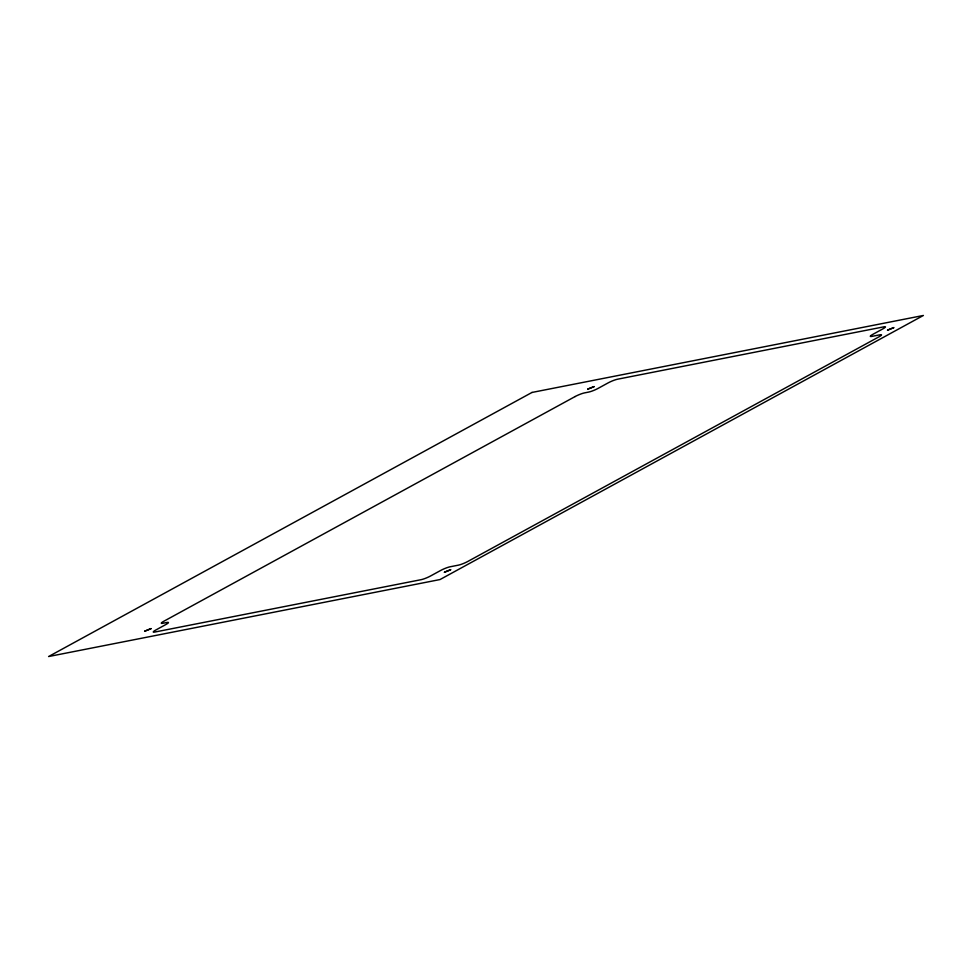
<?xml version="1.0" encoding="UTF-8"?>
<svg xmlns="http://www.w3.org/2000/svg" width="972" height="972" viewBox="0 0 972 972"><rect width="100%" height="100%" fill="white"/><g stroke="black" fill="none" stroke-linecap="round" stroke-linejoin="round"><path stroke-width="1.46" d="M144.658 631.217L151.11 628.592L144.658 631.217M444.386 572.277L450.838 569.653L444.447 572.192M587.768 389.14L594.232 386.564L587.829 389.055M887.509 330.188L893.948 327.564L887.558 330.115M532 392.445L48.6 656.537L440 579.555L923.4 315.463L532 392.445M575.145 396.54L163.733 621.302A7.156 1.045 -22.7 0 0 162.749 623.295L166.953 622.469A7.156 1.045 -22.7 0 1 165.981 624.461L155.702 630.075A7.156 1.045 -22.7 0 0 154.718 632.067L421.143 579.677A7.156 1.045 -22.7 0 0 430.45 576.044L440.729 570.43A7.156 1.045 -22.7 0 1 450.036 566.798L458.359 565.157A7.156 1.045 -22.7 0 0 467.666 561.537L879.089 336.762A7.156 1.045 -22.7 0 0 880.061 334.781L871.738 336.409A7.156 1.045 -22.7 0 1 872.71 334.429L883.001 328.803A7.156 1.045 -22.7 0 0 883.973 326.811L617.548 379.214A7.156 1.045 -22.7 0 0 608.241 382.834L597.962 388.46A7.156 1.045 -22.7 0 1 588.655 392.081L584.451 392.907A7.156 1.045 -22.7 0 0 575.145 396.54"/></g></svg>
